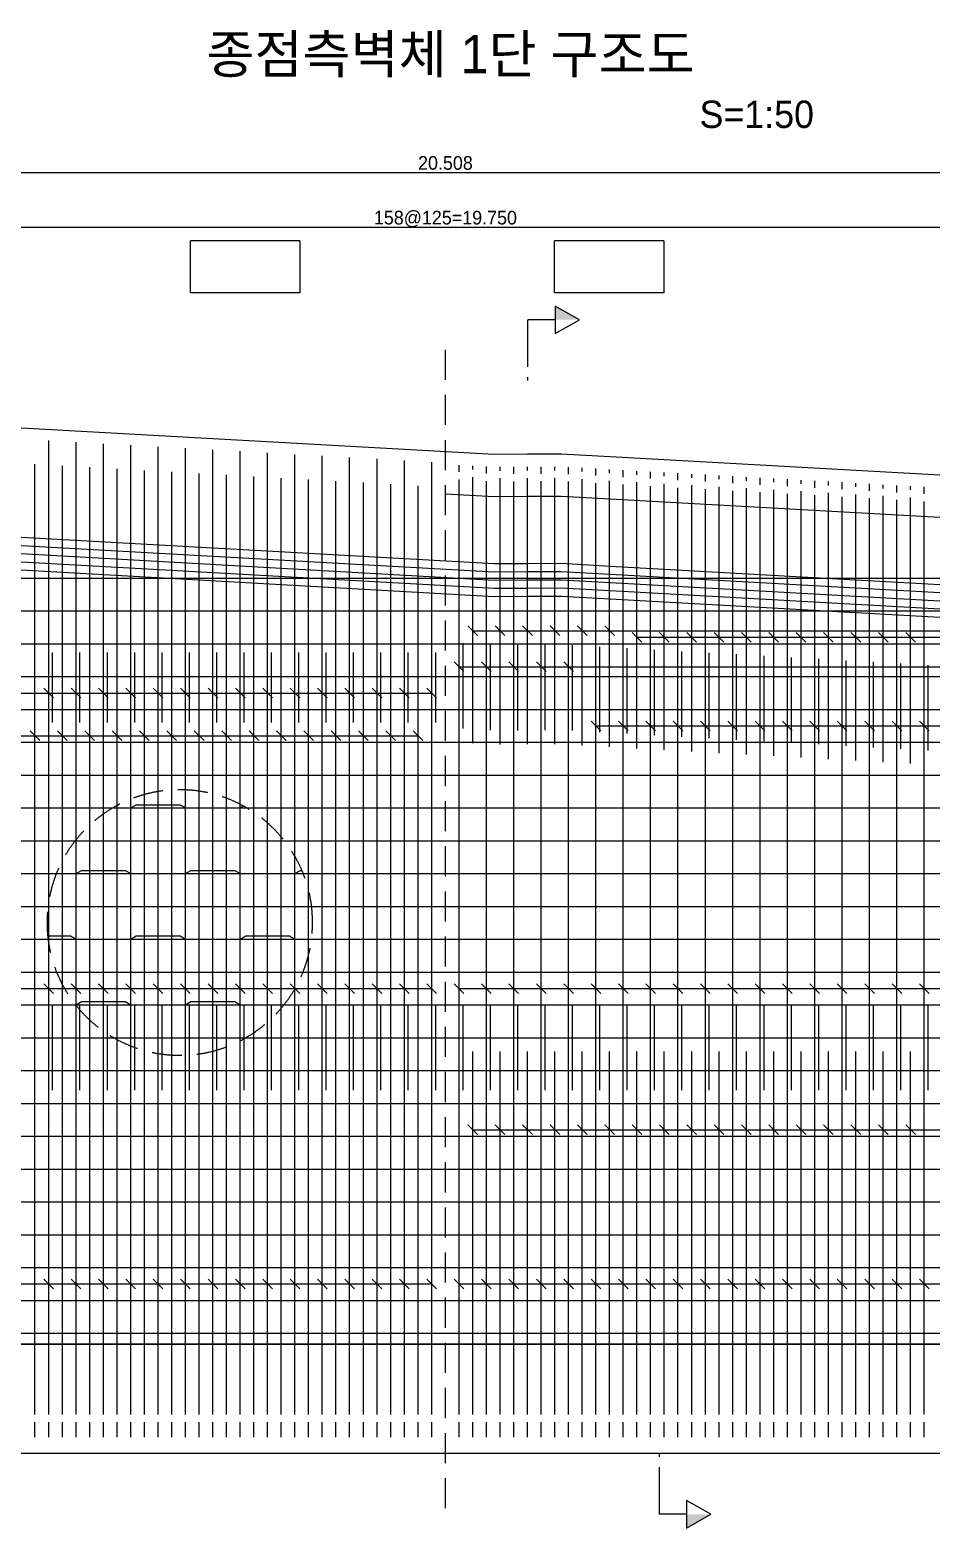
# Model space of a CAD drawing. Extents: x 2629709 to 3675628, y 1179 to 102095.
# Drawn here: x 3208825 to 3217058, y 14399 to 28089 of the extents above; entities that cross this region are included whole.
import ezdxf
from ezdxf.enums import TextEntityAlignment as Align

# ---------------------------------------------------------------- set-up
doc = ezdxf.new("R2010")
doc.units = 0
doc.header["$LTSCALE"] = 550
doc.header["$MEASUREMENT"] = 0
doc.linetypes.add('A-DASHD01', pattern=[0.75, 0.5, -0.25])
doc.linetypes.add('HIDDEN', pattern=[0.375, 0.25, -0.125])
doc.layers.get('0').update_dxf_attribs({"linetype": 'CONTINUOUS'})
for name, color, linetype in [('CS-CNTL', 1, 'A-DASHD01'), ('CS-CONC-MAJR', 4, 'CONTINUOUS'), ('CS-DIML', 1, 'CONTINUOUS'), ('CS-DIMT', 3, 'CONTINUOUS'), ('CS-MISC', 3, 'CONTINUOUS'), ('CS-RBAR-EREC', 6, 'CONTINUOUS'), ('CS-RBAR-MAJR', 6, 'CONTINUOUS'), ('CS-SYMB', 3, 'CONTINUOUS'), ('CS-SYMB-LIN3', 1, 'CONTINUOUS'), ('CZ-TEX1', 6, 'CONTINUOUS'), ('CZ-TEX2', 3, 'CONTINUOUS')]:
    doc.layers.add(name, color=color, linetype=linetype)
doc.styles.add('A_STANDARD', font='Dotum.ttf')
doc.styles.add('TEXT_TBLT', font='txt_____.ttf', dxfattribs={"height": 0.125})

# ---------------------------------------------------------------- blocks, each defined once
blk = doc.blocks.new('CXLEATK')
at = {"layer": 'CS-MISC'}
blk.add_line((-0.883885, 0.883882), (0.883882, -0.883882), dxfattribs=at)
blk = doc.blocks.new('HGPOSMARK')
at = {"layer": 'CS-SYMB-LIN3'}
for p, q in [((-10, 0), (-10, 9.5)), ((10, 9.5), (-10, 9.5)), ((10, 9.5), (10, 0)), ((10, 0), (-10, 0))]:
    blk.add_line(p, q, dxfattribs=at)
at = {"layer": 'CZ-TEX2', "style": 'A_STANDARD', "flags": 1}
blk.add_attdef('DIR', text='', height=4, dxfattribs=at).set_placement((0, 2.515218), align=Align.CENTER)
blk = doc.blocks.new('CXDECDL-H')
at = {"color": 6}
for p, q in [((-11.098049, 4.986941), (-11.098049, 0)), ((-2.483991, 0), (-11.098049, 0)), ((0, 0), (-0.601318, 0))]:
    blk.add_line(p, q, dxfattribs=at)
at = {"color": 3}
blk.add_lwpolyline([(-11.098049, 9.406796), (-13.598049, 4.986941), (-8.598049, 4.986941), (-11.098049, 9.406796)], dxfattribs=at)
at = {"color": 2}
blk.add_solid([(-11.098049, 9.406796), (-11.098049, 9.406796), (-11.098049, 4.986941), (-13.598049, 4.986941)], dxfattribs=at)
at = {"color": 6, "style": 'TEXT_TBLT', "flags": 1}
blk.add_attdef('SMKV', text='', height=2.5, rotation=90, dxfattribs=at).set_placement((-11.04837, 14.211395), align=Align.MIDDLE)
blk.add_attdef('SMKH', text='', height=2.5, rotation=180, dxfattribs=at).set_placement((-11.115478, 14.853699), align=Align.CENTER)
blk = doc.blocks.new('CXDECDR-H')
at = {"color": 6}
for p, q in [((11.098049, 4.986941), (11.098049, 0)), ((0, 0), (0.601318, 0)), ((2.483991, 0), (11.098049, 0))]:
    blk.add_line(p, q, dxfattribs=at)
at = {"color": 3}
blk.add_lwpolyline([(11.098049, 9.406796), (8.598049, 4.986941), (13.598049, 4.986941), (11.098049, 9.406796)], dxfattribs=at)
at = {"color": 2}
blk.add_solid([(11.098049, 9.406796), (11.098049, 9.406796), (11.098049, 4.986941), (13.598049, 4.986941)], dxfattribs=at)
at = {"color": 6, "style": 'TEXT_TBLT', "flags": 1}
blk.add_attdef('SMKV', text='', height=2.5, rotation=90, dxfattribs=at).set_placement((11.08062, 14.211395), align=Align.MIDDLE)
blk.add_attdef('SMKH', text='', height=2.5, rotation=180, dxfattribs=at).set_placement((11.08062, 14.853699), align=Align.CENTER)

msp = doc.modelspace()

# ---------------------------------------------------------------- linework, layer by layer
at = {"layer": 'CS-CNTL', "linetype": 'A-DASHD01'}
msp.add_line((3212621, 14579), (3212621, 25286), dxfattribs=at)
at = {"layer": 'CS-CNTL'}
for start, end in [(0, 180), (180, 0)]:
    msp.add_arc((3210194, 19932), 1213, start, end, dxfattribs=at)
at = {"layer": 'CS-CONC-MAJR'}
for p, q in [((3204326, 24701), (3213065, 24212)), ((3213065, 24212), (3213372, 24214)), ((3213372, 24214), (3213679, 24215)), ((3213679, 24215), (3214126, 24190)), ((3214126, 24190), (3220662, 23826)), ((3204326, 23701), (3213065, 23212)), ((3204326, 23626), (3213065, 23137)), ((3204326, 23551), (3213065, 23062)), ((3204326, 23476), (3213065, 22987)), ((3204326, 23401), (3213065, 22912)), ((3213065, 23212), (3213372, 23214)), ((3213065, 23137), (3213372, 23139)), ((3213372, 23214), (3213679, 23215)), ((3213372, 23139), (3213679, 23140)), ((3213679, 23215), (3214126, 23190)), ((3213679, 23140), (3214126, 23115)), ((3214126, 23190), (3220662, 22826)), ((3213065, 23062), (3213372, 23064)), ((3213372, 23064), (3213679, 23065)), ((3213679, 23065), (3214126, 23040)), ((3214126, 23115), (3220662, 22751)), ((3214126, 23040), (3220662, 22676)), ((3213065, 22987), (3213372, 22989)), ((3213065, 22912), (3213372, 22914)), ((3213372, 22989), (3213679, 22990)), ((3213372, 22914), (3213679, 22915)), ((3213679, 22990), (3214126, 22965)), ((3213679, 22915), (3214126, 22890)), ((3214126, 22965), (3220662, 22601)), ((3214126, 22890), (3220662, 22526)), ((3212621, 16079), (3202366, 16079)), ((3202366, 16079), (3222875, 16079)), ((3222875, 16079), (3212621, 16079)), ((3222875, 15079), (3202366, 15079))]:
    msp.add_line(p, q, dxfattribs=at)
at = {"layer": 'CS-DIML'}
for p, q in [((3202366, 26786), (3222875, 26786)), ((3202366, 26786), (3222875, 26786)), ((3202746, 26286), (3222496, 26286)), ((3202746, 26286), (3222496, 26286)), ((3212871, 22599), (3214121, 22599)), ((3214121, 22599), (3223275, 22599)), ((3214371, 22539), (3222635, 22539)), ((3212746, 22269), (3213746, 22269)), ((3213746, 22269), (3223775, 22269)), ((3202466, 22029), (3212496, 22029)), ((3202606, 21639), (3212371, 21639)), ((3213996, 21729), (3222775, 21729)), ((3202466, 19329), (3212496, 19329)), ((3212746, 19329), (3222775, 19329)), ((3212871, 18039), (3222635, 18039)), ((3202466, 16629), (3212496, 16629)), ((3212746, 16629), (3222775, 16629))]:
    msp.add_line(p, q, dxfattribs=at)
at = {"layer": 'CS-RBAR-EREC'}
for p, q in [((3212782, 21705), (3212782, 22485)), ((3213032, 21691), (3213032, 22471)), ((3213282, 21688), (3213282, 22468)), ((3213532, 21689), (3213532, 22469)), ((3213782, 21686), (3213782, 22466)), ((3214032, 21672), (3214032, 22452)), ((3209032, 21759), (3209032, 22399)), ((3209282, 21759), (3209282, 22399)), ((3209532, 21759), (3209532, 22399)), ((3209782, 21759), (3209782, 22399)), ((3210032, 21759), (3210032, 22399)), ((3210282, 21759), (3210282, 22399)), ((3210532, 21759), (3210532, 22399)), ((3210782, 21759), (3210782, 22399)), ((3211032, 21759), (3211032, 22399)), ((3211282, 21759), (3211282, 22399)), ((3211532, 21759), (3211532, 22399)), ((3211782, 21759), (3211782, 22399)), ((3212032, 21759), (3212032, 22399)), ((3212282, 21759), (3212282, 22399)), ((3212532, 21759), (3212532, 22399)), ((3214282, 21658), (3214282, 22438)), ((3214532, 21644), (3214532, 22424)), ((3214782, 21630), (3214782, 22410)), ((3215032, 21616), (3215032, 22396)), ((3215282, 21603), (3215282, 22383)), ((3215532, 21589), (3215532, 22369)), ((3215782, 21575), (3215782, 22355)), ((3216032, 21561), (3216032, 22341)), ((3216282, 21547), (3216282, 22327)), ((3216532, 21533), (3216532, 22313)), ((3216782, 21519), (3216782, 22299)), ((3217032, 21505), (3217032, 22285)), ((3209032, 18399), (3209032, 19179)), ((3209282, 18399), (3209282, 19179)), ((3209532, 18399), (3209532, 19179)), ((3209782, 18399), (3209782, 19179)), ((3210032, 18399), (3210032, 19179)), ((3210282, 18399), (3210282, 19179)), ((3210532, 18399), (3210532, 19179)), ((3210782, 18399), (3210782, 19179)), ((3211032, 18399), (3211032, 19179)), ((3211282, 18399), (3211282, 19179)), ((3211532, 18399), (3211532, 19179)), ((3211782, 18399), (3211782, 19179)), ((3212032, 18399), (3212032, 19179)), ((3212282, 18399), (3212282, 19179)), ((3212532, 18399), (3212532, 19179)), ((3212782, 18399), (3212782, 19179)), ((3213032, 18399), (3213032, 19179)), ((3213282, 18399), (3213282, 19179)), ((3213532, 18399), (3213532, 19179)), ((3213782, 18399), (3213782, 19179)), ((3214032, 18399), (3214032, 19179)), ((3214282, 18399), (3214282, 19179)), ((3214532, 18399), (3214532, 19179)), ((3214782, 18399), (3214782, 19179)), ((3215032, 18399), (3215032, 19179)), ((3215282, 18399), (3215282, 19179)), ((3215532, 18399), (3215532, 19179)), ((3215782, 18399), (3215782, 19179)), ((3216032, 18399), (3216032, 19179)), ((3216282, 18399), (3216282, 19179)), ((3216532, 18399), (3216532, 19179)), ((3216782, 18399), (3216782, 19179)), ((3217032, 18399), (3217032, 19179))]:
    msp.add_line(p, q, dxfattribs=at)
at = {"layer": 'CS-RBAR-EREC', "linetype": 'Continuous'}
for p, q in [((3209746, 20979), (3209796, 21009)), ((3209796, 21009), (3210196, 21009)), ((3210196, 21009), (3210246, 20979)), ((3210746, 20979), (3210776, 20997)), ((3209246, 20379), (3209296, 20409)), ((3209296, 20409), (3209696, 20409)), ((3209696, 20409), (3209746, 20379)), ((3210246, 20379), (3210296, 20409)), ((3210296, 20409), (3210696, 20409)), ((3210696, 20409), (3210746, 20379)), ((3211246, 20379), (3211296, 20409)), ((3211296, 20409), (3211310, 20409)), ((3208987, 19809), (3209196, 19809)), ((3209196, 19809), (3209246, 19779)), ((3209746, 19779), (3209796, 19809)), ((3209796, 19809), (3210196, 19809)), ((3210196, 19809), (3210246, 19779)), ((3210746, 19779), (3210796, 19809)), ((3210796, 19809), (3211196, 19809)), ((3211196, 19809), (3211246, 19779)), ((3209246, 19179), (3209296, 19209)), ((3209296, 19209), (3209696, 19209)), ((3209696, 19209), (3209746, 19179)), ((3210246, 19179), (3210296, 19209)), ((3210296, 19209), (3210696, 19209)), ((3210696, 19209), (3210746, 19179))]:
    msp.add_line(p, q, dxfattribs=at)
at = {"layer": 'CS-RBAR-MAJR'}
for p, q in [((3208996, 21759), (3208996, 24336)), ((3209246, 21759), (3209246, 24322)), ((3209496, 21759), (3209496, 24308)), ((3209746, 21759), (3209746, 24294)), ((3209996, 21759), (3209996, 24280)), ((3210246, 21759), (3210246, 24266)), ((3210496, 21759), (3210496, 24252)), ((3210746, 21759), (3210746, 24238)), ((3208871, 15469), (3208871, 24120)), ((3209121, 15469), (3209121, 24106)), ((3210996, 21759), (3210996, 24224)), ((3211246, 21759), (3211246, 24210)), ((3211496, 21759), (3211496, 24196)), ((3211746, 21759), (3211746, 24182)), ((3211996, 21759), (3211996, 24168)), ((3212246, 21759), (3212246, 24154)), ((3212496, 21759), (3212496, 24140)), ((3209371, 15469), (3209371, 24092)), ((3209621, 15469), (3209621, 24078)), ((3209871, 15469), (3209871, 24064)), ((3210121, 15469), (3210121, 24050)), ((3210371, 15469), (3210371, 24036)), ((3210621, 15469), (3210621, 24022)), ((3210871, 15469), (3210871, 24008)), ((3211121, 15469), (3211121, 23994)), ((3211371, 15469), (3211371, 23980)), ((3211621, 15469), (3211621, 23966)), ((3211871, 15469), (3211871, 23952)), ((3212121, 15469), (3212121, 23938)), ((3212371, 15469), (3212371, 23924)), ((3212621, 23851), (3213065, 23826)), ((3212746, 21705), (3212746, 23843)), ((3212871, 21570), (3212871, 23865)), ((3212996, 21691), (3212996, 23829)), ((3213065, 23826), (3213372, 23827)), ((3213121, 21560), (3213121, 23855)), ((3213246, 21688), (3213246, 23826)), ((3213371, 21561), (3213371, 23856)), ((3213372, 23827), (3213679, 23828)), ((3213496, 21689), (3213496, 23827)), ((3213621, 21562), (3213621, 23857)), ((3213679, 23828), (3214126, 23803)), ((3213746, 21686), (3213746, 23824)), ((3213871, 21551), (3213871, 23846)), ((3214121, 21537), (3214121, 23832)), ((3213996, 21672), (3213996, 23810)), ((3214126, 23803), (3220662, 23440)), ((3214246, 21658), (3214246, 23796)), ((3214371, 21523), (3214371, 23818)), ((3214496, 21644), (3214496, 23782)), ((3214621, 21509), (3214621, 23804)), ((3214746, 21630), (3214746, 23768)), ((3214871, 21495), (3214871, 23790)), ((3214996, 21616), (3214996, 23755)), ((3215121, 21481), (3215121, 23776)), ((3215246, 21603), (3215246, 23741)), ((3215371, 21468), (3215371, 23763)), ((3215496, 21589), (3215496, 23727)), ((3215621, 21454), (3215621, 23749)), ((3215746, 21575), (3215746, 23713)), ((3215871, 21440), (3215871, 23735)), ((3215996, 21561), (3215996, 23699)), ((3216121, 21426), (3216121, 23721)), ((3216246, 21547), (3216246, 23685)), ((3216371, 21412), (3216371, 23707)), ((3216621, 21398), (3216621, 23693)), ((3216496, 21533), (3216496, 23671)), ((3216746, 21519), (3216746, 23657)), ((3216871, 21384), (3216871, 23679)), ((3216996, 21505), (3216996, 23643)), ((3202467, 23079), (3212621, 23079)), ((3212621, 23079), (3222774, 23079)), ((3202467, 22779), (3212621, 22779)), ((3212621, 22779), (3222774, 22779)), ((3202467, 22479), (3212621, 22479)), ((3212621, 22479), (3222774, 22479)), ((3212746, 18399), (3212746, 22485)), ((3212996, 18399), (3212996, 22471)), ((3213246, 18399), (3213246, 22468)), ((3213496, 18399), (3213496, 22469)), ((3213746, 18399), (3213746, 22466)), ((3213996, 18399), (3213996, 22452)), ((3208996, 18399), (3208996, 22399)), ((3209246, 18399), (3209246, 22399)), ((3209496, 18399), (3209496, 22399)), ((3209746, 18399), (3209746, 22399)), ((3209996, 18399), (3209996, 22399)), ((3210246, 18399), (3210246, 22399)), ((3210496, 18399), (3210496, 22399)), ((3210746, 18399), (3210746, 22399)), ((3210996, 18399), (3210996, 22399)), ((3211246, 18399), (3211246, 22399)), ((3211496, 18399), (3211496, 22399)), ((3211746, 18399), (3211746, 22399)), ((3211996, 18399), (3211996, 22399)), ((3212246, 18399), (3212246, 22399)), ((3212496, 18399), (3212496, 22399)), ((3214246, 18399), (3214246, 22438)), ((3214496, 18399), (3214496, 22424)), ((3214746, 18399), (3214746, 22410)), ((3214996, 18399), (3214996, 22396)), ((3215246, 18399), (3215246, 22383)), ((3215496, 18399), (3215496, 22369)), ((3215746, 18399), (3215746, 22355)), ((3215996, 18399), (3215996, 22341)), ((3216246, 18399), (3216246, 22327)), ((3202467, 22179), (3212621, 22179)), ((3212621, 22179), (3222774, 22179)), ((3216496, 18399), (3216496, 22313)), ((3216746, 18399), (3216746, 22299)), ((3216996, 18399), (3216996, 22285)), ((3202467, 21879), (3212621, 21879)), ((3212621, 21879), (3222774, 21879)), ((3202467, 21579), (3212621, 21579)), ((3212621, 21579), (3222774, 21579)), ((3202467, 21279), (3212621, 21279)), ((3212621, 21279), (3222774, 21279)), ((3202467, 20979), (3212621, 20979)), ((3212621, 20979), (3222774, 20979)), ((3202467, 20679), (3212621, 20679)), ((3212621, 20679), (3222774, 20679)), ((3202467, 20379), (3212621, 20379)), ((3212621, 20379), (3222774, 20379)), ((3202467, 20079), (3212621, 20079)), ((3212621, 20079), (3222774, 20079)), ((3202467, 19779), (3212621, 19779)), ((3212621, 19779), (3222774, 19779)), ((3202467, 19479), (3212621, 19479)), ((3212621, 19479), (3222774, 19479)), ((3202467, 19179), (3212621, 19179)), ((3208996, 15499), (3208996, 19179)), ((3209246, 15499), (3209246, 19179)), ((3209496, 15499), (3209496, 19179)), ((3209746, 15499), (3209746, 19179)), ((3209996, 15499), (3209996, 19179)), ((3210246, 15499), (3210246, 19179)), ((3210496, 15499), (3210496, 19179)), ((3210746, 15499), (3210746, 19179)), ((3210996, 15499), (3210996, 19179)), ((3211246, 15499), (3211246, 19179)), ((3211496, 15499), (3211496, 19179)), ((3211746, 15499), (3211746, 19179)), ((3211996, 15499), (3211996, 19179)), ((3212246, 15499), (3212246, 19179)), ((3212496, 15499), (3212496, 19179)), ((3212621, 19179), (3222774, 19179)), ((3212746, 15499), (3212746, 19179)), ((3212996, 15499), (3212996, 19179)), ((3213246, 15499), (3213246, 19179)), ((3213496, 15499), (3213496, 19179)), ((3213746, 15499), (3213746, 19179)), ((3213996, 15499), (3213996, 19179)), ((3214246, 15499), (3214246, 19179)), ((3214496, 15499), (3214496, 19179)), ((3214746, 15499), (3214746, 19179)), ((3214996, 15499), (3214996, 19179)), ((3215246, 15499), (3215246, 19179)), ((3215496, 15499), (3215496, 19179)), ((3215746, 15499), (3215746, 19179)), ((3215996, 15499), (3215996, 19179)), ((3216246, 15499), (3216246, 19179)), ((3216496, 15499), (3216496, 19179)), ((3216746, 15499), (3216746, 19179)), ((3216996, 15499), (3216996, 19179)), ((3202467, 18879), (3212621, 18879)), ((3212621, 18879), (3222774, 18879)), ((3212871, 15469), (3212871, 18755)), ((3213121, 15469), (3213121, 18755)), ((3213371, 15469), (3213371, 18755)), ((3213621, 15469), (3213621, 18755)), ((3213871, 15469), (3213871, 18755)), ((3214121, 15469), (3214121, 18755)), ((3214371, 15469), (3214371, 18755)), ((3214621, 15469), (3214621, 18755)), ((3214871, 15469), (3214871, 18755)), ((3215121, 15469), (3215121, 18755)), ((3215371, 15469), (3215371, 18755)), ((3215621, 15469), (3215621, 18755)), ((3215871, 15469), (3215871, 18755)), ((3216121, 15469), (3216121, 18755)), ((3216371, 15469), (3216371, 18755)), ((3216621, 15469), (3216621, 18755)), ((3216871, 15469), (3216871, 18755)), ((3202467, 18579), (3212621, 18579)), ((3212621, 18579), (3222774, 18579)), ((3202467, 18279), (3212621, 18279)), ((3212621, 18279), (3222774, 18279)), ((3202467, 17979), (3212621, 17979)), ((3212621, 17979), (3222774, 17979)), ((3202467, 17679), (3212621, 17679)), ((3212621, 17679), (3222774, 17679)), ((3202467, 17379), (3212621, 17379)), ((3212621, 17379), (3222774, 17379)), ((3202467, 17079), (3212621, 17079)), ((3212621, 17079), (3222774, 17079)), ((3202467, 16779), (3212621, 16779)), ((3212621, 16779), (3222774, 16779)), ((3202467, 16479), (3212621, 16479)), ((3212621, 16479), (3222774, 16479)), ((3202467, 16179), (3212621, 16179)), ((3212621, 16179), (3222774, 16179))]:
    msp.add_line(p, q, dxfattribs=at)
at = {"layer": 'CS-RBAR-MAJR', "linetype": 'HIDDEN'}
for p, q in [((3212746, 23843), (3212746, 24113)), ((3212871, 23865), (3212871, 24105)), ((3212996, 23829), (3212996, 24099)), ((3213121, 23855), (3213121, 24095)), ((3213246, 23826), (3213246, 24096)), ((3213371, 23856), (3213371, 24096)), ((3213496, 23827), (3213496, 24097)), ((3213621, 23857), (3213621, 24097)), ((3213746, 23824), (3213746, 24094)), ((3213871, 23846), (3213871, 24086)), ((3213996, 23810), (3213996, 24080)), ((3214121, 23832), (3214121, 24072)), ((3214246, 23796), (3214246, 24066)), ((3214371, 23818), (3214371, 24058)), ((3214496, 23782), (3214496, 24052)), ((3214621, 23804), (3214621, 24044)), ((3214746, 23768), (3214746, 24038)), ((3214871, 23790), (3214871, 24030)), ((3214996, 23755), (3214996, 24025)), ((3215121, 23776), (3215121, 24016)), ((3215246, 23741), (3215246, 24011)), ((3215371, 23763), (3215371, 24003)), ((3215496, 23727), (3215496, 23997)), ((3215621, 23749), (3215621, 23989)), ((3215746, 23713), (3215746, 23983)), ((3215871, 23735), (3215871, 23975)), ((3215996, 23699), (3215996, 23969)), ((3216121, 23721), (3216121, 23961)), ((3216246, 23685), (3216246, 23955)), ((3216371, 23707), (3216371, 23947)), ((3216496, 23671), (3216496, 23941)), ((3216621, 23693), (3216621, 23933)), ((3216746, 23657), (3216746, 23927)), ((3216871, 23679), (3216871, 23919)), ((3216996, 23643), (3216996, 23913)), ((3208996, 15229), (3208996, 15499)), ((3209246, 15229), (3209246, 15499)), ((3209496, 15229), (3209496, 15499)), ((3209746, 15229), (3209746, 15499)), ((3209996, 15229), (3209996, 15499)), ((3210246, 15229), (3210246, 15499)), ((3210496, 15229), (3210496, 15499)), ((3210746, 15229), (3210746, 15499)), ((3210996, 15229), (3210996, 15499)), ((3211246, 15229), (3211246, 15499)), ((3211496, 15229), (3211496, 15499)), ((3211746, 15229), (3211746, 15499)), ((3211996, 15229), (3211996, 15499)), ((3212246, 15229), (3212246, 15499)), ((3212496, 15229), (3212496, 15499)), ((3212746, 15229), (3212746, 15499)), ((3212996, 15229), (3212996, 15499)), ((3213246, 15229), (3213246, 15499)), ((3213496, 15229), (3213496, 15499)), ((3213746, 15229), (3213746, 15499)), ((3213996, 15229), (3213996, 15499)), ((3214246, 15229), (3214246, 15499)), ((3214496, 15229), (3214496, 15499)), ((3214746, 15229), (3214746, 15499)), ((3214996, 15229), (3214996, 15499)), ((3215246, 15229), (3215246, 15499)), ((3215496, 15229), (3215496, 15499)), ((3215746, 15229), (3215746, 15499)), ((3215996, 15229), (3215996, 15499)), ((3216246, 15229), (3216246, 15499)), ((3216496, 15229), (3216496, 15499)), ((3216746, 15229), (3216746, 15499)), ((3216996, 15229), (3216996, 15499)), ((3208871, 15229), (3208871, 15469)), ((3209121, 15229), (3209121, 15469)), ((3209371, 15229), (3209371, 15469)), ((3209621, 15229), (3209621, 15469)), ((3209871, 15229), (3209871, 15469)), ((3210121, 15229), (3210121, 15469)), ((3210371, 15229), (3210371, 15469)), ((3210621, 15229), (3210621, 15469)), ((3210871, 15229), (3210871, 15469)), ((3211121, 15229), (3211121, 15469)), ((3211371, 15229), (3211371, 15469)), ((3211621, 15229), (3211621, 15469)), ((3211871, 15229), (3211871, 15469)), ((3212121, 15229), (3212121, 15469)), ((3212371, 15229), (3212371, 15469)), ((3212871, 15229), (3212871, 15469)), ((3213121, 15229), (3213121, 15469)), ((3213371, 15229), (3213371, 15469)), ((3213621, 15229), (3213621, 15469)), ((3213871, 15229), (3213871, 15469)), ((3214121, 15229), (3214121, 15469)), ((3214371, 15229), (3214371, 15469)), ((3214621, 15229), (3214621, 15469)), ((3214871, 15229), (3214871, 15469)), ((3215121, 15229), (3215121, 15469)), ((3215371, 15229), (3215371, 15469)), ((3215621, 15229), (3215621, 15469)), ((3215871, 15229), (3215871, 15469)), ((3216121, 15229), (3216121, 15469)), ((3216371, 15229), (3216371, 15469)), ((3216621, 15229), (3216621, 15469)), ((3216871, 15229), (3216871, 15469))]:
    msp.add_line(p, q, dxfattribs=at)

# ---------------------------------------------------------------- block references
at = {"layer": 'CS-SYMB', "xscale": 50, "yscale": 50, "zscale": 50}
for p in [(3210791, 25686), (3214118, 25686)]:
    msp.add_blockref('HGPOSMARK', p, dxfattribs=at)
for name, p, rotation in [('CXDECDL-H', (3213375, 24886), 270), ('CXLEATK', (3212871, 22599), 180), ('CXLEATK', (3213121, 22599), 180), ('CXLEATK', (3213371, 22599), 180), ('CXLEATK', (3213621, 22599), 180), ('CXLEATK', (3213871, 22599), 180), ('CXLEATK', (3214121, 22599), 180), ('CXLEATK', (3214371, 22539), 180), ('CXLEATK', (3214621, 22539), 180), ('CXLEATK', (3214871, 22539), 180), ('CXLEATK', (3215121, 22539), 180), ('CXLEATK', (3215371, 22539), 180), ('CXLEATK', (3215621, 22539), 180), ('CXLEATK', (3215871, 22539), 180), ('CXLEATK', (3216121, 22539), 180), ('CXLEATK', (3216371, 22539), 180), ('CXLEATK', (3216621, 22539), 180), ('CXLEATK', (3216871, 22539), 180), ('CXLEATK', (3212746, 22269), 180), ('CXLEATK', (3212996, 22269), 180), ('CXLEATK', (3213246, 22269), 180), ('CXLEATK', (3213496, 22269), 180), ('CXLEATK', (3213746, 22269), 180), ('CXLEATK', (3208996, 22029), 180), ('CXLEATK', (3209246, 22029), 180), ('CXLEATK', (3209496, 22029), 180), ('CXLEATK', (3209746, 22029), 180), ('CXLEATK', (3209996, 22029), 180), ('CXLEATK', (3210246, 22029), 180), ('CXLEATK', (3210496, 22029), 180), ('CXLEATK', (3210746, 22029), 180), ('CXLEATK', (3210996, 22029), 180), ('CXLEATK', (3211246, 22029), 180), ('CXLEATK', (3211496, 22029), 180), ('CXLEATK', (3211746, 22029), 180), ('CXLEATK', (3211996, 22029), 180), ('CXLEATK', (3212246, 22029), 180), ('CXLEATK', (3212496, 22029), 180), ('CXLEATK', (3213996, 21729), 180), ('CXLEATK', (3214246, 21729), 180), ('CXLEATK', (3214496, 21729), 180), ('CXLEATK', (3214746, 21729), 180), ('CXLEATK', (3214996, 21729), 180), ('CXLEATK', (3215246, 21729), 180), ('CXLEATK', (3215496, 21729), 180), ('CXLEATK', (3215746, 21729), 180), ('CXLEATK', (3215996, 21729), 180), ('CXLEATK', (3216246, 21729), 180), ('CXLEATK', (3216496, 21729), 180), ('CXLEATK', (3216746, 21729), 180), ('CXLEATK', (3216996, 21729), 180), ('CXLEATK', (3208871, 21639), 180), ('CXLEATK', (3209121, 21639), 180), ('CXLEATK', (3209371, 21639), 180), ('CXLEATK', (3209621, 21639), 180), ('CXLEATK', (3209871, 21639), 180), ('CXLEATK', (3210121, 21639), 180), ('CXLEATK', (3210371, 21639), 180), ('CXLEATK', (3210621, 21639), 180), ('CXLEATK', (3210871, 21639), 180), ('CXLEATK', (3211121, 21639), 180), ('CXLEATK', (3211371, 21639), 180), ('CXLEATK', (3211621, 21639), 180), ('CXLEATK', (3211871, 21639), 180), ('CXLEATK', (3212121, 21639), 180), ('CXLEATK', (3212371, 21639), 180), ('CXLEATK', (3208996, 19329), 180), ('CXLEATK', (3209246, 19329), 180), ('CXLEATK', (3209496, 19329), 180), ('CXLEATK', (3209746, 19329), 180), ('CXLEATK', (3209996, 19329), 180), ('CXLEATK', (3210246, 19329), 180), ('CXLEATK', (3210496, 19329), 180), ('CXLEATK', (3210746, 19329), 180), ('CXLEATK', (3210996, 19329), 180), ('CXLEATK', (3211246, 19329), 180), ('CXLEATK', (3211496, 19329), 180), ('CXLEATK', (3211746, 19329), 180), ('CXLEATK', (3211996, 19329), 180), ('CXLEATK', (3212246, 19329), 180), ('CXLEATK', (3212496, 19329), 180), ('CXLEATK', (3212746, 19329), 180), ('CXLEATK', (3212996, 19329), 180), ('CXLEATK', (3213246, 19329), 180), ('CXLEATK', (3213496, 19329), 180), ('CXLEATK', (3213746, 19329), 180), ('CXLEATK', (3213996, 19329), 180), ('CXLEATK', (3214246, 19329), 180), ('CXLEATK', (3214496, 19329), 180), ('CXLEATK', (3214746, 19329), 180), ('CXLEATK', (3214996, 19329), 180), ('CXLEATK', (3215246, 19329), 180), ('CXLEATK', (3215496, 19329), 180), ('CXLEATK', (3215746, 19329), 180), ('CXLEATK', (3215996, 19329), 180), ('CXLEATK', (3216246, 19329), 180), ('CXLEATK', (3216496, 19329), 180), ('CXLEATK', (3216746, 19329), 180), ('CXLEATK', (3216996, 19329), 180), ('CXLEATK', (3212871, 18039), 180), ('CXLEATK', (3213121, 18039), 180), ('CXLEATK', (3213371, 18039), 180), ('CXLEATK', (3213621, 18039), 180), ('CXLEATK', (3213871, 18039), 180), ('CXLEATK', (3214121, 18039), 180), ('CXLEATK', (3214371, 18039), 180), ('CXLEATK', (3214621, 18039), 180), ('CXLEATK', (3214871, 18039), 180), ('CXLEATK', (3215121, 18039), 180), ('CXLEATK', (3215371, 18039), 180), ('CXLEATK', (3215621, 18039), 180), ('CXLEATK', (3215871, 18039), 180), ('CXLEATK', (3216121, 18039), 180), ('CXLEATK', (3216371, 18039), 180), ('CXLEATK', (3216621, 18039), 180), ('CXLEATK', (3216871, 18039), 180), ('CXLEATK', (3208996, 16629), 180), ('CXLEATK', (3209246, 16629), 180), ('CXLEATK', (3209496, 16629), 180), ('CXLEATK', (3209746, 16629), 180), ('CXLEATK', (3209996, 16629), 180), ('CXLEATK', (3210246, 16629), 180), ('CXLEATK', (3210496, 16629), 180), ('CXLEATK', (3210746, 16629), 180), ('CXLEATK', (3210996, 16629), 180), ('CXLEATK', (3211246, 16629), 180), ('CXLEATK', (3211496, 16629), 180), ('CXLEATK', (3211746, 16629), 180), ('CXLEATK', (3211996, 16629), 180), ('CXLEATK', (3212246, 16629), 180), ('CXLEATK', (3212496, 16629), 180), ('CXLEATK', (3212746, 16629), 180), ('CXLEATK', (3212996, 16629), 180), ('CXLEATK', (3213246, 16629), 180), ('CXLEATK', (3213496, 16629), 180), ('CXLEATK', (3213746, 16629), 180), ('CXLEATK', (3213996, 16629), 180), ('CXLEATK', (3214246, 16629), 180), ('CXLEATK', (3214496, 16629), 180), ('CXLEATK', (3214746, 16629), 180), ('CXLEATK', (3214996, 16629), 180), ('CXLEATK', (3215246, 16629), 180), ('CXLEATK', (3215496, 16629), 180), ('CXLEATK', (3215746, 16629), 180), ('CXLEATK', (3215996, 16629), 180), ('CXLEATK', (3216246, 16629), 180), ('CXLEATK', (3216496, 16629), 180), ('CXLEATK', (3216746, 16629), 180), ('CXLEATK', (3216996, 16629), 180), ('CXDECDR-H', (3214575, 15079), 270)]:
    msp.add_blockref(name, p, dxfattribs=dict(at, rotation=rotation))

# ---------------------------------------------------------------- texts
at = {"layer": 'CS-DIMT', "style": 'A_STANDARD'}
for s, p in [('20.508', (3212621, 26811)), ('20.508', (3212621, 26811)), ('158@125=19.750', (3212621, 26311)), ('158@125=19.750', (3212621, 26311))]:
    msp.add_text(s, height=125, dxfattribs=at).set_placement(p, align=Align.CENTER)
at = {"layer": 'CZ-TEX1', "style": 'A_STANDARD'}
msp.add_text('종점측벽체 1단 구조도', height=350, dxfattribs=at).set_placement((3212668, 27693), align=Align.CENTER)
at = {"layer": 'CZ-TEX2', "style": 'A_STANDARD'}
msp.add_text('S=1:50', height=250, dxfattribs=at).set_placement((3214943, 27193))

doc.saveas('drawing.dxf')
